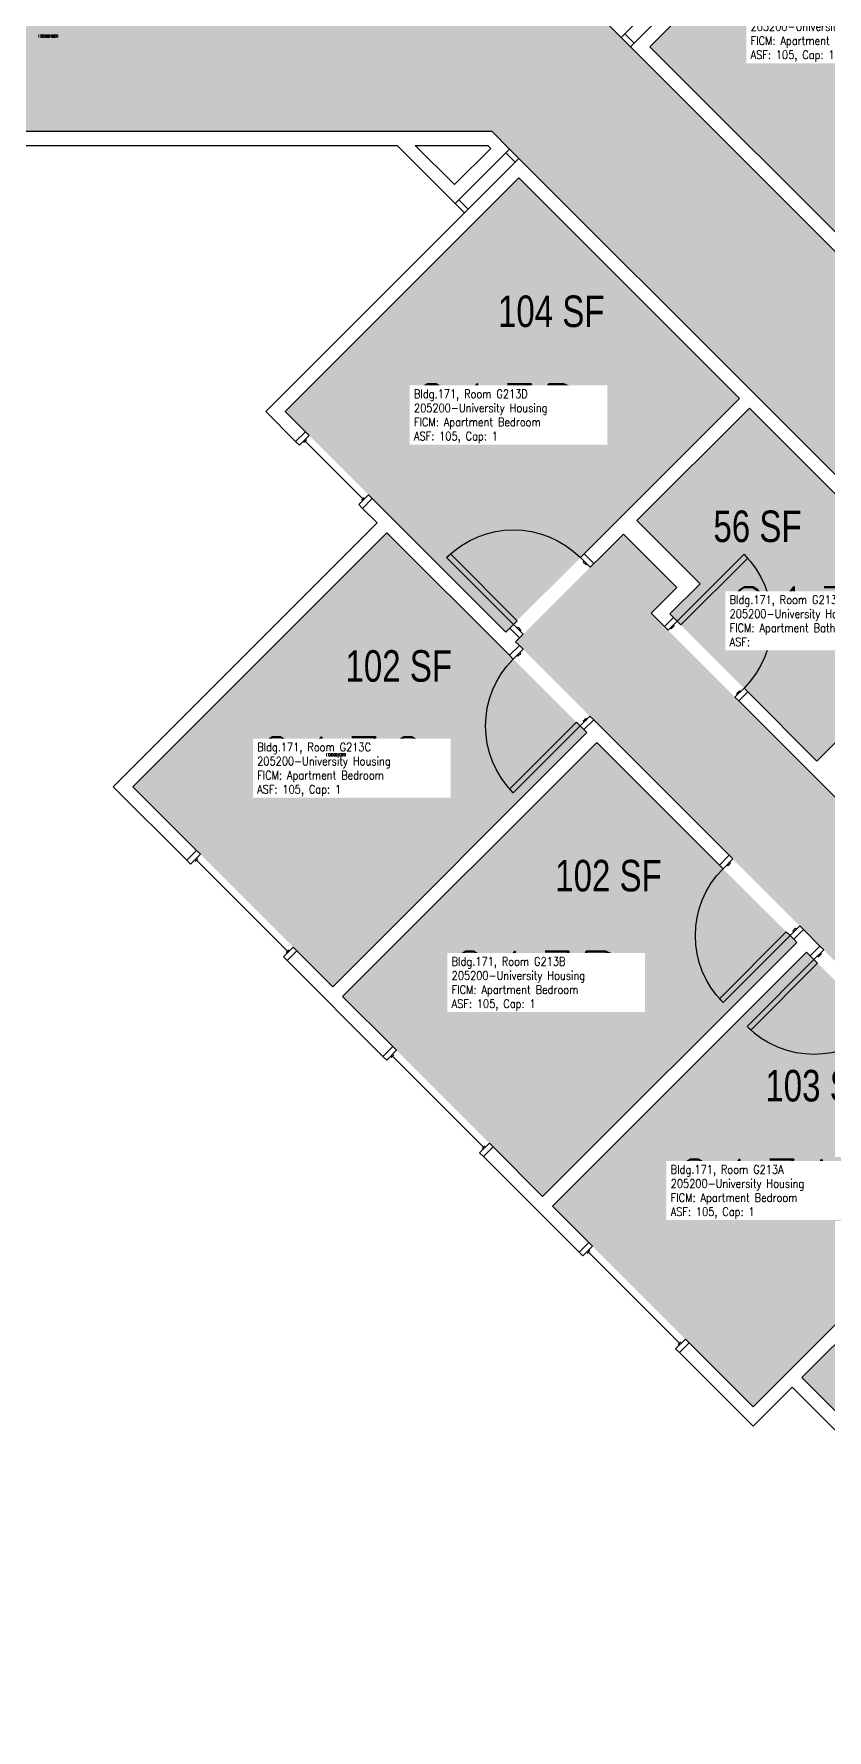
# Model space of a CAD drawing. Header units: inches. Extents: x 1063 to 4030, y -1482 to 1605.
# Drawn here: x 2146 to 2448, y 635 to 1280 of the extents above; entities that cross this region are included whole.
import ezdxf
from ezdxf.enums import TextEntityAlignment as Align

# ---------------------------------------------------------------- set-up
doc = ezdxf.new("R2010")
doc.units = ezdxf.units.IN
doc.header["$LTSCALE"] = 192
doc.header["$MEASUREMENT"] = 0
for name, color, linetype in [('A-DOOR', 2, 'Continuous'), ('A-GLAZ', 1, 'Continuous'), ('A-IDEN-RNUM', 7, 'Continuous'), ('A-IDEN-SNUM', 4, 'Continuous'), ('A-IDEN-VNUM', 4, 'Continuous'), ('A-WALL', 5, 'Continuous'), ('AREA-TEXT', 3, 'Continuous'), ('Rooms-Category-Color', 7, 'Continuous'), ('Rooms-College-Color', 7, 'Continuous'), ('Rooms-Department-Color', 7, 'Continuous'), ('Rooms-Division-Color', 7, 'Continuous'), ('Rooms-Information', 7, 'Continuous')]:
    doc.layers.add(name, color=color, linetype=linetype)
doc.styles.add('AREA', font='arial.ttf', dxfattribs={"width": 0.75, "height": 12})
doc.styles.add('ROOMSNUMBER', font='txt.shx', dxfattribs={"height": 0.03})
doc.styles.add('ROOMVNUMBER', font='simplex.shx', dxfattribs={"width": 0.85})

msp = doc.modelspace()

# ---------------------------------------------------------------- hatches: boundary and pattern name
at = {"layer": 'Rooms-Category-Color', "true_color": 0x728ef3}
for points in [[(2380.77, 1275.35), (2469.68, 1364.28), (2553.65, 1280.31), (2464.73, 1191.39)], [(2330.91, 1225.51), (2241.98, 1136.6), (2325.95, 1052.63), (2414.87, 1141.55)], [(2388.36, 1059.51), (2444.31, 1003.56), (2498.58, 1057.83), (2418.59, 1137.83), (2375.8, 1095.05), (2399.84, 1071.01)], [(2260.1, 917.66), (2184, 993.76), (2280.69, 1090.46), (2356.8, 1014.34), (2260.42, 917.96)], [(2534.37, 673.09), (2438.55, 768.9), (2524.11, 854.46), (2329.66, 1048.92), (2370.67, 1089.93), (2391, 1069.6), (2381.19, 1059.79), (2505.66, 935.32), (2515.47, 945.13), (2535.8, 924.8), (2525.99, 914.99), (2548.41, 892.57), (2558.04, 902.21), (2554.33, 905.92), (2549.82, 901.41), (2534.83, 916.4), (2569.74, 951.31), (2584.73, 936.32), (2578.37, 929.96), (2582.08, 926.25), (2588.45, 932.61), (2631.67, 889.39), (2567.68, 825.4), (2617.27, 775.8), (2606.93, 765.46), (2616.83, 755.56)], [(2263.81, 913.95), (2339.91, 837.84), (2436.61, 934.52), (2360.51, 1010.64), (2264.13, 914.25)], [(2343.63, 834.13), (2419.99, 757.76), (2516.69, 854.46), (2440.32, 930.83), (2343.95, 834.43)]]:
    msp.add_hatch(color=171, dxfattribs=at).paths.add_polyline_path(points)
at = {"layer": 'Rooms-Category-Color', "true_color": 0xadadad}
for points in [[(2373.33, 1275.37), (2369.79, 1278.9), (2351.87, 1296.82), (2321.57, 1327.13), (2031.61, 1327.13), (1782.24, 1327.13), (1782.24, 1323.13), (1778.24, 1323.13), (1778.24, 1324.63), (1738.24, 1324.63), (1738.24, 1319.63), (1732.24, 1319.63), (1732.24, 1243.02), (1763.74, 1242.96), (1778.24, 1243.12), (1778.24, 1247.13), (1782.24, 1247.13), (1782.24, 1245.63), (1822.24, 1245.63), (1822.24, 1250.63), (1828.24, 1250.63), (1828.24, 1222.38), (1897.49, 1222.38), (1897.49, 1243.12), (2320.71, 1243.12), (2327.36, 1236.48), (2330.9, 1232.94)], [(2330.9, 1232.94), (2373.33, 1275.37), (2633.56, 1015.13), (2651.24, 1032.81), (2709.45, 974.59), (2691.78, 956.92), (2821.91, 826.78), (2839.59, 844.46), (2897.8, 786.25), (2880.12, 768.57), (3535.92, 112.77), (3553.6, 130.45), (3595.4, 88.64), (3577.73, 70.96), (3700.48, -51.78), (3658.05, -94.21), (3535.3, 28.54), (3517.62, 10.86), (3475.82, 52.67), (3493.49, 70.35), (2837.69, 726.14), (2820.02, 708.47), (2761.81, 766.68), (2779.48, 784.36), (2649.35, 914.49), (2631.67, 896.81), (2573.46, 955.02), (2591.14, 972.7)]]:
    msp.add_hatch(color=253, dxfattribs=at).paths.add_polyline_path(points)
at = {"layer": 'Rooms-College-Color', "true_color": 0xadadad}
for points in [[(2380.77, 1275.35), (2469.68, 1364.28), (2553.65, 1280.31), (2464.73, 1191.39)], [(2373.33, 1275.37), (2369.79, 1278.9), (2351.87, 1296.82), (2321.57, 1327.13), (2031.61, 1327.13), (1782.24, 1327.13), (1782.24, 1323.13), (1778.24, 1323.13), (1778.24, 1324.63), (1738.24, 1324.63), (1738.24, 1319.63), (1732.24, 1319.63), (1732.24, 1243.02), (1763.74, 1242.96), (1778.24, 1243.12), (1778.24, 1247.13), (1782.24, 1247.13), (1782.24, 1245.63), (1822.24, 1245.63), (1822.24, 1250.63), (1828.24, 1250.63), (1828.24, 1222.38), (1897.49, 1222.38), (1897.49, 1243.12), (2320.71, 1243.12), (2327.36, 1236.48), (2330.9, 1232.94)], [(2330.9, 1232.94), (2373.33, 1275.37), (2633.56, 1015.13), (2651.24, 1032.81), (2709.45, 974.59), (2691.78, 956.92), (2821.91, 826.78), (2839.59, 844.46), (2897.8, 786.25), (2880.12, 768.57), (3535.92, 112.77), (3553.6, 130.45), (3595.4, 88.64), (3577.73, 70.96), (3700.48, -51.78), (3658.05, -94.21), (3535.3, 28.54), (3517.62, 10.86), (3475.82, 52.67), (3493.49, 70.35), (2837.69, 726.14), (2820.02, 708.47), (2761.81, 766.68), (2779.48, 784.36), (2649.35, 914.49), (2631.67, 896.81), (2573.46, 955.02), (2591.14, 972.7)], [(2330.91, 1225.51), (2241.98, 1136.6), (2325.95, 1052.63), (2414.87, 1141.55)], [(2388.36, 1059.51), (2444.31, 1003.56), (2498.58, 1057.83), (2418.59, 1137.83), (2375.8, 1095.05), (2399.84, 1071.01)], [(2260.1, 917.66), (2184, 993.76), (2280.69, 1090.46), (2356.8, 1014.34), (2260.42, 917.96)], [(2534.37, 673.09), (2438.55, 768.9), (2524.11, 854.46), (2329.66, 1048.92), (2370.67, 1089.93), (2391, 1069.6), (2381.19, 1059.79), (2505.66, 935.32), (2515.47, 945.13), (2535.8, 924.8), (2525.99, 914.99), (2548.41, 892.57), (2558.04, 902.21), (2554.33, 905.92), (2549.82, 901.41), (2534.83, 916.4), (2569.74, 951.31), (2584.73, 936.32), (2578.37, 929.96), (2582.08, 926.25), (2588.45, 932.61), (2631.67, 889.39), (2567.68, 825.4), (2617.27, 775.8), (2606.93, 765.46), (2616.83, 755.56)], [(2263.81, 913.95), (2339.91, 837.84), (2436.61, 934.52), (2360.51, 1010.64), (2264.13, 914.25)], [(2343.63, 834.13), (2419.99, 757.76), (2516.69, 854.46), (2440.32, 930.83), (2343.95, 834.43)]]:
    msp.add_hatch(color=253, dxfattribs=at).paths.add_polyline_path(points)
at = {"layer": 'Rooms-Department-Color', "true_color": 0x604aed}
for points in [[(2380.77, 1275.35), (2469.68, 1364.28), (2553.65, 1280.31), (2464.73, 1191.39)], [(2330.91, 1225.51), (2241.98, 1136.6), (2325.95, 1052.63), (2414.87, 1141.55)], [(2388.36, 1059.51), (2444.31, 1003.56), (2498.58, 1057.83), (2418.59, 1137.83), (2375.8, 1095.05), (2399.84, 1071.01)], [(2260.1, 917.66), (2184, 993.76), (2280.69, 1090.46), (2356.8, 1014.34), (2260.42, 917.96)], [(2534.37, 673.09), (2438.55, 768.9), (2524.11, 854.46), (2329.66, 1048.92), (2370.67, 1089.93), (2391, 1069.6), (2381.19, 1059.79), (2505.66, 935.32), (2515.47, 945.13), (2535.8, 924.8), (2525.99, 914.99), (2548.41, 892.57), (2558.04, 902.21), (2554.33, 905.92), (2549.82, 901.41), (2534.83, 916.4), (2569.74, 951.31), (2584.73, 936.32), (2578.37, 929.96), (2582.08, 926.25), (2588.45, 932.61), (2631.67, 889.39), (2567.68, 825.4), (2617.27, 775.8), (2606.93, 765.46), (2616.83, 755.56)], [(2263.81, 913.95), (2339.91, 837.84), (2436.61, 934.52), (2360.51, 1010.64), (2264.13, 914.25)], [(2343.63, 834.13), (2419.99, 757.76), (2516.69, 854.46), (2440.32, 930.83), (2343.95, 834.43)]]:
    msp.add_hatch(color=173, dxfattribs=at).paths.add_polyline_path(points)
at = {"layer": 'Rooms-Department-Color', "true_color": 0xacacac}
for points in [[(2373.33, 1275.37), (2369.79, 1278.9), (2351.87, 1296.82), (2321.57, 1327.13), (2031.61, 1327.13), (1782.24, 1327.13), (1782.24, 1323.13), (1778.24, 1323.13), (1778.24, 1324.63), (1738.24, 1324.63), (1738.24, 1319.63), (1732.24, 1319.63), (1732.24, 1243.02), (1763.74, 1242.96), (1778.24, 1243.12), (1778.24, 1247.13), (1782.24, 1247.13), (1782.24, 1245.63), (1822.24, 1245.63), (1822.24, 1250.63), (1828.24, 1250.63), (1828.24, 1222.38), (1897.49, 1222.38), (1897.49, 1243.12), (2320.71, 1243.12), (2327.36, 1236.48), (2330.9, 1232.94)], [(2330.9, 1232.94), (2373.33, 1275.37), (2633.56, 1015.13), (2651.24, 1032.81), (2709.45, 974.59), (2691.78, 956.92), (2821.91, 826.78), (2839.59, 844.46), (2897.8, 786.25), (2880.12, 768.57), (3535.92, 112.77), (3553.6, 130.45), (3595.4, 88.64), (3577.73, 70.96), (3700.48, -51.78), (3658.05, -94.21), (3535.3, 28.54), (3517.62, 10.86), (3475.82, 52.67), (3493.49, 70.35), (2837.69, 726.14), (2820.02, 708.47), (2761.81, 766.68), (2779.48, 784.36), (2649.35, 914.49), (2631.67, 896.81), (2573.46, 955.02), (2591.14, 972.7)]]:
    msp.add_hatch(color=253, dxfattribs=at).paths.add_polyline_path(points)
at = {"layer": 'Rooms-Division-Color', "true_color": 0x604aed}
for points in [[(2380.77, 1275.35), (2469.68, 1364.28), (2553.65, 1280.31), (2464.73, 1191.39)], [(2330.91, 1225.51), (2241.98, 1136.6), (2325.95, 1052.63), (2414.87, 1141.55)], [(2388.36, 1059.51), (2444.31, 1003.56), (2498.58, 1057.83), (2418.59, 1137.83), (2375.8, 1095.05), (2399.84, 1071.01)], [(2260.1, 917.66), (2184, 993.76), (2280.69, 1090.46), (2356.8, 1014.34), (2260.42, 917.96)], [(2534.37, 673.09), (2438.55, 768.9), (2524.11, 854.46), (2329.66, 1048.92), (2370.67, 1089.93), (2391, 1069.6), (2381.19, 1059.79), (2505.66, 935.32), (2515.47, 945.13), (2535.8, 924.8), (2525.99, 914.99), (2548.41, 892.57), (2558.04, 902.21), (2554.33, 905.92), (2549.82, 901.41), (2534.83, 916.4), (2569.74, 951.31), (2584.73, 936.32), (2578.37, 929.96), (2582.08, 926.25), (2588.45, 932.61), (2631.67, 889.39), (2567.68, 825.4), (2617.27, 775.8), (2606.93, 765.46), (2616.83, 755.56)], [(2263.81, 913.95), (2339.91, 837.84), (2436.61, 934.52), (2360.51, 1010.64), (2264.13, 914.25)], [(2343.63, 834.13), (2419.99, 757.76), (2516.69, 854.46), (2440.32, 930.83), (2343.95, 834.43)]]:
    msp.add_hatch(color=173, dxfattribs=at).paths.add_polyline_path(points)
at = {"layer": 'Rooms-Division-Color', "true_color": 0xadadad}
for points in [[(2373.33, 1275.37), (2369.79, 1278.9), (2351.87, 1296.82), (2321.57, 1327.13), (2031.61, 1327.13), (1782.24, 1327.13), (1782.24, 1323.13), (1778.24, 1323.13), (1778.24, 1324.63), (1738.24, 1324.63), (1738.24, 1319.63), (1732.24, 1319.63), (1732.24, 1243.02), (1763.74, 1242.96), (1778.24, 1243.12), (1778.24, 1247.13), (1782.24, 1247.13), (1782.24, 1245.63), (1822.24, 1245.63), (1822.24, 1250.63), (1828.24, 1250.63), (1828.24, 1222.38), (1897.49, 1222.38), (1897.49, 1243.12), (2320.71, 1243.12), (2327.36, 1236.48), (2330.9, 1232.94)], [(2330.9, 1232.94), (2373.33, 1275.37), (2633.56, 1015.13), (2651.24, 1032.81), (2709.45, 974.59), (2691.78, 956.92), (2821.91, 826.78), (2839.59, 844.46), (2897.8, 786.25), (2880.12, 768.57), (3535.92, 112.77), (3553.6, 130.45), (3595.4, 88.64), (3577.73, 70.96), (3700.48, -51.78), (3658.05, -94.21), (3535.3, 28.54), (3517.62, 10.86), (3475.82, 52.67), (3493.49, 70.35), (2837.69, 726.14), (2820.02, 708.47), (2761.81, 766.68), (2779.48, 784.36), (2649.35, 914.49), (2631.67, 896.81), (2573.46, 955.02), (2591.14, 972.7)]]:
    msp.add_hatch(color=253, dxfattribs=at).paths.add_polyline_path(points)

# ---------------------------------------------------------------- linework, layer by layer
at = {"layer": 'A-DOOR'}
for p, q in [((2371.2, 1280.32), (2369.79, 1278.9)), ((2369.79, 1278.9), (2373.33, 1275.37)), ((2374.74, 1276.78), (2371.2, 1280.32)), ((2371.2, 1280.32), (2371.2, 1280.32)), ((2373.33, 1275.37), (2374.74, 1276.78)), ((2327.36, 1236.48), (2325.95, 1235.06)), ((2325.95, 1235.06), (2329.48, 1231.53)), ((2330.9, 1232.94), (2327.36, 1236.48)), ((2327.36, 1236.48), (2327.36, 1236.48)), ((2329.48, 1231.53), (2330.9, 1232.94)), ((2308.09, 1217.21), (2306.68, 1215.79)), ((2306.68, 1215.79), (2310.22, 1212.26)), ((2311.63, 1213.67), (2308.09, 1217.21)), ((2308.09, 1217.21), (2308.09, 1217.21)), ((2310.22, 1212.26), (2311.63, 1213.67))]:
    msp.add_line(p, q, dxfattribs=at)
for points in [[(2328.86, 1055.54), (2330.28, 1056.96), (2304.82, 1082.41), (2303.41, 1081)], [(2358.03, 1077.29), (2359.45, 1078.7), (2355.73, 1082.41), (2354.32, 1081)], [(2356.8, 1078.52), (2356.44, 1078.17), (2355.38, 1079.23), (2355.73, 1079.59)], [(2391.1, 1056.77), (2392.52, 1055.36), (2417.97, 1080.81), (2416.56, 1082.23)], [(2332.58, 1051.83), (2331.16, 1050.42), (2327.45, 1054.13), (2328.86, 1055.54)], [(2331.34, 1053.07), (2331.69, 1053.42), (2330.63, 1054.48), (2330.28, 1054.13)], [(2387.66, 1053.32), (2386.24, 1054.74), (2389.69, 1058.18), (2391.1, 1056.77)], [(2388.63, 1054.3), (2388.98, 1053.94), (2390.04, 1055), (2389.69, 1055.36)], [(2332.49, 1046.09), (2331.08, 1047.5), (2327.36, 1043.79), (2328.78, 1042.37)], [(2331.25, 1044.85), (2331.61, 1044.5), (2330.55, 1043.44), (2330.19, 1043.79)], [(2413.11, 1027.87), (2414.53, 1026.45), (2417.97, 1029.9), (2416.56, 1031.31)], [(2414.08, 1028.84), (2413.73, 1029.19), (2414.79, 1030.25), (2415.14, 1029.9)], [(2357.95, 1020.63), (2359.36, 1019.22), (2355.65, 1015.5), (2354.23, 1016.92)], [(2354.23, 1016.92), (2352.82, 1018.33), (2327.36, 992.88), (2328.78, 991.46)], [(2356.71, 1019.39), (2356.35, 1019.75), (2355.29, 1018.69), (2355.65, 1018.33)], [(2412.3, 966.27), (2410.89, 967.69), (2407.18, 963.97), (2408.59, 962.56)], [(2411.07, 965.04), (2411.42, 964.68), (2410.36, 963.62), (2410.01, 963.97)], [(2434.05, 937.1), (2432.63, 938.52), (2407.18, 913.06), (2408.59, 911.65)], [(2437.76, 940.82), (2439.17, 939.4), (2435.46, 935.69), (2434.05, 937.1)], [(2436.52, 939.58), (2436.17, 939.93), (2435.11, 938.87), (2435.46, 938.52)], [(2446.86, 931.71), (2445.45, 933.13), (2441.74, 929.41), (2443.15, 928)], [(2445.63, 930.48), (2445.98, 930.12), (2444.92, 929.06), (2444.57, 929.41)], [(2443.15, 928), (2444.57, 926.59), (2419.11, 901.13), (2417.7, 902.54)]]:
    msp.add_lwpolyline(points, close=True, dxfattribs=at)
at = {"layer": 'A-DOOR', "extrusion": (0, 0, -1)}
for centre, start, end in [((-2328.86, 1055.54), 45, 135), ((-2391.1, 1056.77), 135, 225), ((-2354.23, 1016.92), 315, 45), ((-2434.05, 937.1), 315, 45)]:
    msp.add_arc(centre, 36, start, end, dxfattribs=at)
at = {"layer": 'A-DOOR'}
msp.add_arc((2443.15, 928), 36, 225, 315, dxfattribs=at)
at = {"layer": 'A-GLAZ'}
for p, q in [((2250.12, 1125.81), (2249.06, 1124.75)), ((2271.51, 1103.36), (2249.59, 1125.28)), ((2272.04, 1103.89), (2270.98, 1102.83)), ((2208.73, 966.38), (2207.67, 965.32)), ((2242.85, 931.2), (2208.2, 965.85)), ((2243.38, 931.73), (2242.32, 930.67)), ((2283.35, 891.76), (2282.29, 890.7)), ((2317.46, 856.58), (2282.82, 891.23)), ((2317.99, 857.11), (2316.93, 856.05)), ((2357.92, 817.18), (2356.86, 816.12)), ((2392.04, 782), (2357.39, 816.65)), ((2392.57, 782.53), (2391.51, 781.47))]:
    msp.add_line(p, q, dxfattribs=at)
for points in [[(2247.38, 1123.78), (2245.96, 1125.19), (2249.67, 1128.9), (2251.09, 1127.49)], [(2270, 1101.15), (2271.42, 1099.73), (2275.13, 1103.45), (2273.72, 1104.86)], [(2205.99, 964.35), (2204.57, 965.76), (2208.29, 969.47), (2209.7, 968.06)], [(2241.34, 928.99), (2242.76, 927.58), (2246.47, 931.29), (2245.06, 932.7)], [(2280.61, 889.73), (2279.19, 891.14), (2282.9, 894.85), (2284.32, 893.44)], [(2315.96, 854.37), (2317.38, 852.96), (2321.09, 856.67), (2319.67, 858.09)], [(2355.18, 815.15), (2353.77, 816.56), (2357.48, 820.28), (2358.9, 818.86)], [(2390.54, 779.79), (2391.95, 778.38), (2395.67, 782.09), (2394.25, 783.51)]]:
    msp.add_lwpolyline(points, close=True, dxfattribs=at)
at = {"layer": 'A-WALL'}
for p, q in [((2369.79, 1278.9), (2466.13, 1375.25)), ((2469.67, 1371.71), (2373.33, 1275.37)), ((2380.75, 1275.37), (2469.67, 1364.29)), ((2352.03, 1296.66), (2369.79, 1278.9)), ((2373.33, 1275.37), (2464.28, 1184.41)), ((2464.72, 1191.4), (2380.75, 1275.37)), ((2320.71, 1243.12), (2071.61, 1243.12)), ((2327.36, 1236.48), (2320.71, 1243.12)), ((2071.61, 1237.87), (2284.6, 1237.87)), ((2284.6, 1237.87), (2306.68, 1215.79)), ((2306.42, 1222.95), (2291.49, 1237.87)), ((2291.49, 1237.87), (2319.07, 1237.87)), ((2320.2, 1236.74), (2306.42, 1222.95)), ((2306.68, 1215.79), (2327.36, 1236.48)), ((2319.07, 1237.87), (2320.2, 1236.74)), ((2234.56, 1136.6), (2330.9, 1232.94)), ((2330.9, 1232.94), (2421.85, 1141.99)), ((2330.9, 1225.52), (2241.98, 1136.6)), ((2414.87, 1141.55), (2330.9, 1225.52)), ((2245.96, 1125.19), (2234.56, 1136.6)), ((2241.98, 1136.6), (2249.67, 1128.9)), ((2357.59, 1084.27), (2414.87, 1141.55)), ((2418.58, 1137.83), (2375.8, 1095.05)), ((2498.58, 1057.83), (2418.58, 1137.83)), ((2421.85, 1141.99), (2591.14, 972.7)), ((2249.67, 1128.9), (2245.96, 1125.19)), ((2271.42, 1099.73), (2275.13, 1103.45)), ((2276.98, 1094.17), (2271.42, 1099.73)), ((2275.13, 1103.45), (2281.14, 1097.44)), ((2176.57, 993.76), (2276.98, 1094.17)), ((2281.14, 1097.44), (2325.95, 1052.63)), ((2375.8, 1095.05), (2399.84, 1071.01)), ((2280.69, 1090.46), (2184, 993.76)), ((2327.36, 1043.79), (2280.69, 1090.46)), ((2370.67, 1089.93), (2361.3, 1080.56)), ((2391, 1069.6), (2370.67, 1089.93)), ((2355.73, 1082.41), (2357.59, 1084.27)), ((2359.45, 1078.7), (2355.73, 1082.41)), ((2361.3, 1080.56), (2359.45, 1078.7)), ((2381.19, 1059.79), (2391, 1069.6)), ((2399.84, 1071.01), (2388.35, 1059.52)), ((2386.24, 1054.74), (2381.19, 1059.79)), ((2388.35, 1059.52), (2389.69, 1058.18)), ((2325.95, 1052.63), (2327.45, 1054.13)), ((2327.45, 1054.13), (2331.16, 1050.42)), ((2389.69, 1058.18), (2386.24, 1054.74)), ((2444.31, 1003.56), (2498.58, 1057.83)), ((2331.08, 1047.5), (2327.36, 1043.79)), ((2331.16, 1050.42), (2329.66, 1048.92)), ((2329.66, 1048.92), (2331.08, 1047.5)), ((2414.53, 1026.45), (2417.97, 1029.9)), ((2417.97, 1029.9), (2444.31, 1003.56)), ((2472.33, 968.65), (2414.53, 1026.45)), ((2260.1, 917.66), (2356.8, 1014.36)), ((2355.65, 1015.5), (2359.36, 1019.22)), ((2356.8, 1014.36), (2355.65, 1015.5)), ((2359.36, 1019.22), (2410.89, 967.69)), ((2360.51, 1010.64), (2263.81, 913.95)), ((2407.18, 963.97), (2360.51, 1010.64)), ((2204.57, 965.76), (2176.57, 993.76)), ((2184, 993.76), (2208.29, 969.47)), ((2208.29, 969.47), (2204.57, 965.76)), ((2410.89, 967.69), (2407.18, 963.97)), ((2435.46, 935.69), (2439.17, 939.4)), ((2439.17, 939.4), (2445.45, 933.13)), ((2242.76, 927.58), (2246.47, 931.29)), ((2246.47, 931.29), (2260.1, 917.66)), ((2339.91, 837.84), (2436.61, 934.54)), ((2440.32, 930.83), (2343.63, 834.13)), ((2436.61, 934.54), (2435.46, 935.69)), ((2441.74, 929.41), (2440.32, 930.83)), ((2445.45, 933.13), (2441.74, 929.41)), ((2279.19, 891.14), (2242.76, 927.58)), ((2263.81, 913.95), (2282.9, 894.85)), ((2282.9, 894.85), (2279.19, 891.14)), ((2317.38, 852.96), (2321.09, 856.67)), ((2353.77, 816.56), (2317.38, 852.96)), ((2321.09, 856.67), (2339.91, 837.84)), ((2419.99, 757.76), (2516.69, 854.46)), ((2524.12, 854.46), (2438.56, 768.9)), ((2343.63, 834.13), (2357.48, 820.28)), ((2357.48, 820.28), (2353.77, 816.56)), ((2391.95, 778.38), (2395.67, 782.09)), ((2395.67, 782.09), (2419.99, 757.76)), ((2419.99, 750.34), (2391.95, 778.38)), ((2438.56, 768.9), (2460.75, 746.71)), ((2434.84, 765.19), (2419.99, 750.34)), ((2457.04, 743), (2434.84, 765.19))]:
    msp.add_line(p, q, dxfattribs=at)

# ---------------------------------------------------------------- texts
at = {"layer": 'A-IDEN-RNUM', "style": 'ROOMSNUMBER', "width": 0.85}
for s, p in [('0219-C0', (2151.73, 1279.51)), ('0213-D0', (2319.92, 1142.31)), ('0213-E0', (2439.12, 1061.75)), ('0213-C0', (2261.2, 1005.94)), ('0213-B0', (2349.7, 920.82)), ('0213-A0', (2426.63, 846.44))]:
    msp.add_text(s, height=1, dxfattribs=at).set_placement(p, align=Align.MIDDLE_CENTER)
at = {"layer": 'A-IDEN-SNUM', "style": 'ROOMSNUMBER', "width": 0.85}
for s, p in [('1710G219C0', (2151.73, 1279.51)), ('1710G213D0', (2319.92, 1142.31)), ('1710G213E0', (2439.12, 1061.75)), ('1710G213C0', (2261.2, 1005.94)), ('1710G213B0', (2349.7, 920.82)), ('1710G213A0', (2426.63, 846.44))]:
    msp.add_text(s, height=1, dxfattribs=at).set_placement(p, align=Align.MIDDLE_CENTER)
at = {"layer": 'A-IDEN-VNUM', "style": 'ROOMVNUMBER', "width": 0.85}
for s, p in [('212A', (2451.84, 1280.96)), ('213D', (2322.85, 1135.8)), ('213E', (2442.49, 1058.52)), ('213C', (2263.64, 1001.37)), ('213B', (2337.17, 919.76)), ('213A', (2421.45, 840.59))]:
    msp.add_text(s, height=22.5, dxfattribs=at).set_placement(p, align=Align.MIDDLE_CENTER)
at = {"layer": 'AREA-TEXT', "style": 'AREA', "width": 0.75}
for s, p in [('104 SF', (2343.21, 1174.75)), ('56 SF', (2421.69, 1092.9)), ('102 SF', (2285.18, 1039.74)), ('102 SF', (2365, 959.93)), ('103 SF', (2444.94, 879.98))]:
    msp.add_text(s, height=12, dxfattribs=at).set_placement(p, align=Align.MIDDLE_CENTER)

# ---------------------------------------------------------------- next in the draw order: texts
at = {"layer": 'Rooms-Information', "char_height": 3.2143, "width": 72, "attachment_point": 7, "style": 'ROOMVNUMBER', "bg_fill": 3, "box_fill_scale": 1.5, "bg_fill_color": 256, "bg_fill_true_color": 13158600, "bg_fill_transparency": 0}
for s, insert in [('Bldg.171, Room G212A^M^J205200-University Housing^M^JFICM: Apartment Bedroom^M^JASF: 105, Cap: 1', (2419.06, 1269.71)), ('Bldg.171, Room G213D^M^J205200-University Housing^M^JFICM: Apartment Bedroom^M^JASF: 105, Cap: 1', (2290.97, 1124.55)), ('Bldg.171, Room G213E^M^J205200-University Housing^M^JFICM: Apartment Bathroom^M^JASF: ', (2411.07, 1047.27)), ('Bldg.171, Room G213C^M^J205200-University Housing^M^JFICM: Apartment Bedroom^M^JASF: 105, Cap: 1', (2231.31, 990.12)), ('Bldg.171, Room G213B^M^J205200-University Housing^M^JFICM: Apartment Bedroom^M^JASF: 105, Cap: 1', (2305.3, 908.51)), ('Bldg.171, Room G213A^M^J205200-University Housing^M^JFICM: Apartment Bedroom^M^JASF: 105, Cap: 1', (2388.66, 829.34))]:
    msp.add_mtext(s, dxfattribs=dict(at, insert=insert))

doc.saveas('drawing.dxf')
